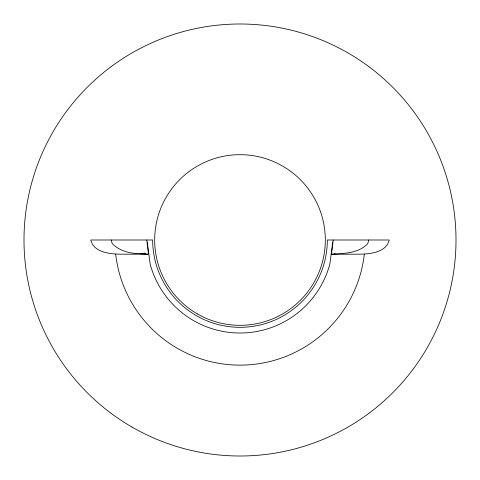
<?xml version="1.0" encoding="UTF-8"?>
<svg xmlns="http://www.w3.org/2000/svg" width="480" height="480" viewBox="0 0 480 480"><rect width="100%" height="100%" fill="white"/><g stroke="black" fill="none" stroke-linecap="round" stroke-linejoin="round"><path stroke-width="0.72" d="M146.772 240L148.488 254.22C139.14 254.214 129.792 254.196 120.444 254.172C109.746 254.04 93.708 252.438 90.78 240L152.676 240A87.324 87.324 0 0 0 240 327.324A87.324 87.324 0 0 0 327.324 240L389.22 240C386.244 252.528 370.092 254.058 359.316 254.184C350.052 254.184 340.782 254.22 331.512 254.22L333.228 240M332.736 242.1L329.844 264.072A93.012 93.012 0 0 1 150.156 264.072L147.264 242.1M368.76 240L367.764 243.678C358.602 253.41 344.022 253.476 331.512 254.22M334.374 254.058L335.07 253.11M111.24 240L112.236 243.678C120.414 251.928 133.644 254.682 144.93 253.11L145.626 254.058L148.488 254.22M140.334 253.8L145.626 254.058M364.338 254.106A125.136 125.136 0 0 1 115.662 254.106M197.34 313.89A85.32 85.32 0 0 0 325.32 240A85.32 85.32 0 0 0 197.34 166.11A85.32 85.32 0 0 0 197.34 313.89M132 427.062A216 216 0 0 0 456 240A216 216 0 0 0 132 52.938A216 216 0 0 0 132 427.062"/></g></svg>
